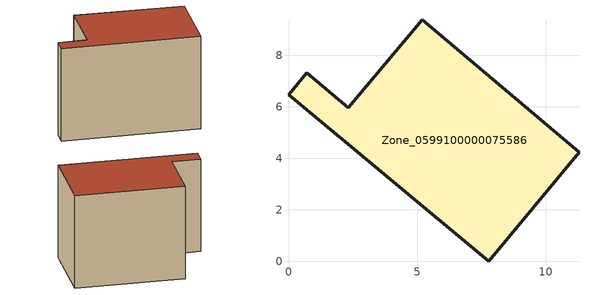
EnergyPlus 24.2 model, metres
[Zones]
Zone_0599100000075586
 floor ground (C_G): 7.78,0 0,6.48 0.7,7.32 2.33,5.97 5.19,9.39 11.29,4.23 z0
 wall outside (C_F): 2.33,5.97 0.7,7.32 0,6.48 7.78,0 11.29,4.23 5.19,9.39 2.33,5.97 z0:7.14
 roof outside (C_R): 11.29,4.23 5.19,9.39 2.33,5.97 0.7,7.32 0,6.48 7.78,0 z7.14
[BUILDING]
Pand.0599100000075586: North Axis=0; Terrain=City; Loads Convergence Tolerance Value=0.04; Temperature Convergence Tolerance Value=0.4; Solar Distribution=FullExterior; Maximum Number of Warmup Days=25; Minimum Number of Warmup Days=1
[Site:Location]
Rotterdam.The.Hague.AP_ZH_NLD Design_Conditions: Latitude=51.96; Longitude=4.45; Time Zone=1; Elevation=-4.5
[SITE:GROUNDTEMPERATURE:BUILDINGSURFACE]
18, 18, 18, 18, 18, 18, 18, 18, 18, 18, 18, 18
[MATERIAL] Thermal Absorptance=0.9; Solar Absorptance=0.7; Visible Absorptance=0.7
Name | Roughness | Thickness | Conductivity | Density | Specific Heat
G.TI.1946 | MediumSmooth | 0.15 | 1 | 540 | 1210
F.TI.1946 | Rough | 0.3 | 0.857143 | 1920 | 840
R.TI.1946 | MediumRough | 0.2 | 0.1 | 1500 | 1000
[CONSTRUCTION]
C_G: G.TI.1946
C_F: F.TI.1946
C_R: R.TI.1946
[ZONE]
Zone_0599100000075586: Type=1; Multiplier=1; Ceiling Height=Autocalculate; Volume=Autocalculate; Floor Area=autocalculate; Part of Total Floor Area=Yes
[ZONEINFILTRATION:DESIGNFLOWRATE]
Infil_Zone_0599100000075586: Zone or ZoneList or Space or SpaceList=Zone_0599100000075586; Schedule=AlwaysOn; Design Flow Rate Calculation Method=Flow/Area; Flow Rate per Floor Area=0.003; Constant Term Coefficient=1; Temperature Term Coefficient=0; Velocity Term Coefficient=0; Velocity Squared Term Coefficient=0
[HVACTEMPLATE:ZONE:IDEALLOADSAIRSYSTEM]
Zone_0599100000075586: Maximum Heating Supply Air Temperature=50; Minimum Cooling Supply Air Temperature=13; Maximum Heating Supply Air Humidity Ratio=0.0156; Minimum Cooling Supply Air Humidity Ratio=0.0077; Heating Limit=NoLimit; Cooling Limit=NoLimit; Dehumidification Control Type=ConstantSensibleHeatRatio; Cooling Sensible Heat Ratio=0.7; Dehumidification Setpoint=60; Humidification Control Type=None; Humidification Setpoint=30; Outdoor Air Method=None; Outdoor Air Flow Rate per Person=0.00944; Outdoor Air Flow Rate per Zone Floor Area=0; Outdoor Air Flow Rate per Zone=0; Demand Controlled Ventilation Type=None; Outdoor Air Economizer Type=NoEconomizer; Heat Recovery Type=None; Sensible Heat Recovery Effectiveness=0.7; Latent Heat Recovery Effectiveness=0.65
[ZONECONTROL:THERMOSTAT]
ThermostatControl_Zone_0599100000075586: Zone or ZoneList=Zone_0599100000075586; Control Type Schedule=DualSetpointControlType; Control 1=Thermostat_Zone_0599100000075586; Temperature Difference Between Cutout And Setpoint=0
[THERMOSTATSETPOINT:DUALSETPOINT]
Thermostat_Zone_0599100000075586: Heating Setpoint Temperature Schedule=HeatingSetpoint_Zone_0599100000075586; Cooling Setpoint Temperature Schedule=CoolingSetpoint_Zone_0599100000075586
[SCHEDULE:COMPACT]
HeatingSetpoint_Zone_0599100000075586: Through: 12/31, For: AllDays, Until: 24:00, 21
CoolingSetpoint_Zone_0599100000075586: Through: 12/31, For: AllDays, Until: 24:00, 24
DualSetpointControlType: Through: 12/31, For: AllDays, Until: 24:00, 4
AlwaysOn: Through: 12/31, For: AllDays, Until: 24:00, 1
